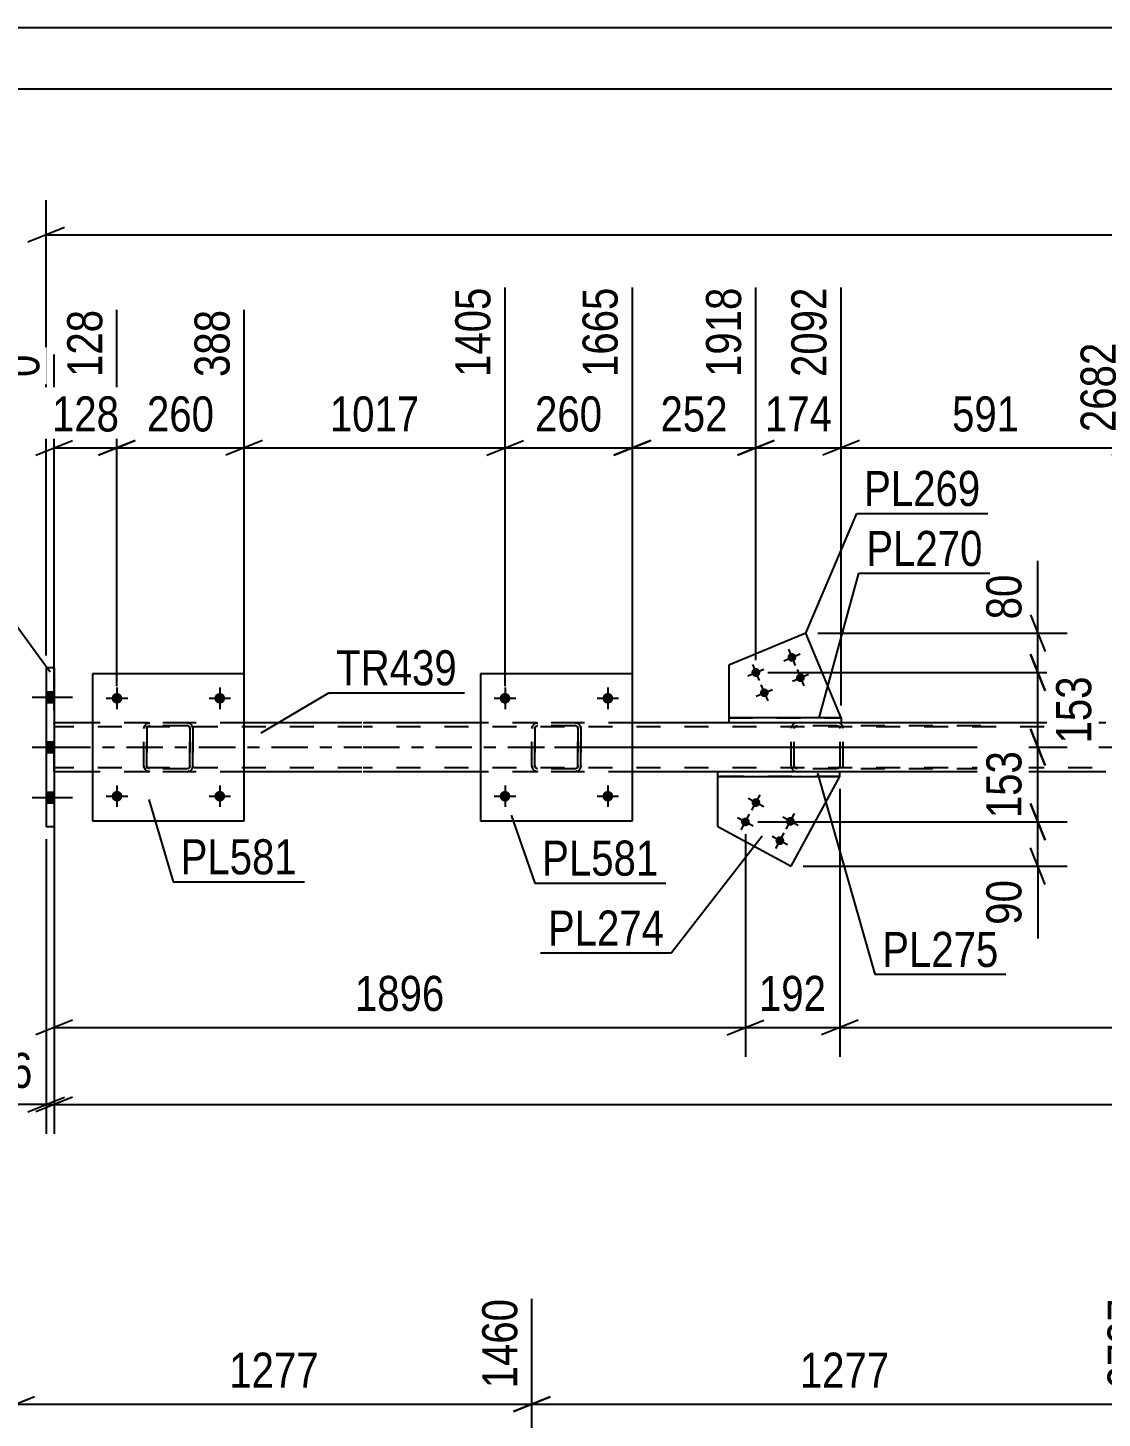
# Model space of a CAD drawing. Header units: millimetres. Extents: x -78 to 763, y -436 to 158.
# Drawn here: x 8.3 to 96, y 44.6 to 158.2 of the extents above; entities that cross this region are included whole.
import ezdxf

# ---------------------------------------------------------------- set-up
doc = ezdxf.new("R2010")
doc.units = ezdxf.units.MM
doc.linetypes.add('DXK_LINE_DOT2', pattern=[3.9198, 1.9599, -1.9599])
doc.linetypes.add('DXK_LINE_DOT3', pattern=[5.9187, 2.979, -0.9799, 0.9799, -0.9799])
doc.styles.add('Arial Narrow', font='ARIALN.TTF', dxfattribs={"height": 0.2})

# ---------------------------------------------------------------- blocks, each defined once
blk = doc.blocks.new('Unknown-814184979-1135')
at = {"color": 5, "linetype": 'Continuous'}
for p, q in [((763.43, 158.21), (-77.57, 158.21)), ((758.43, 153.21), (-72.57, 153.21))]:
    blk.add_line(p, q, dxfattribs=at)
blk = doc.blocks.new('Bolt-814184979-2458 - 2456')
at = {"linetype": 'Continuous'}
for points in [[(47.71, 103.44, -1), (46.83, 103.44, -1)], [(56.11, 103.44, -1), (55.23, 103.44, -1)]]:
    blk.add_hatch(color=1, dxfattribs=at).paths.add_polyline_path(points)
at = {"color": 1, "linetype": 'Continuous'}
for p, q in [((46.39, 103.44), (48.15, 103.44)), ((47.27, 104.32), (47.27, 102.56)), ((54.79, 103.44), (56.55, 103.44)), ((55.67, 104.32), (55.67, 102.56))]:
    blk.add_line(p, q, dxfattribs=at)
blk = doc.blocks.new('Bolt-814184979-2459 - 2456')
at = {"linetype": 'Continuous'}
for points in [[(47.71, 95.44, -1), (46.83, 95.44, -1)], [(56.11, 95.44, -1), (55.23, 95.44, -1)]]:
    blk.add_hatch(color=1, dxfattribs=at).paths.add_polyline_path(points)
at = {"color": 1, "linetype": 'Continuous'}
for p, q in [((46.39, 95.44), (48.15, 95.44)), ((47.27, 96.32), (47.27, 94.56)), ((54.79, 95.44), (56.55, 95.44)), ((55.67, 96.32), (55.67, 94.56))]:
    blk.add_line(p, q, dxfattribs=at)
blk = doc.blocks.new('Part-814184979-2526 - 2456')
at = {"color": 2, "linetype": 'Continuous'}
for p, q in [((25.97, 105.44), (13.57, 105.44)), ((13.57, 105.44), (13.57, 93.44)), ((25.97, 93.44), (25.97, 105.44)), ((13.57, 93.44), (25.97, 93.44))]:
    blk.add_line(p, q, dxfattribs=at)
blk = doc.blocks.new('Part-814184979-2527 - 2456')
at = {"color": 7, "linetype": 'DXK_LINE_DOT2'}
for p, q in [((17.77, 100.96), (17.8, 101.15)), ((17.8, 101.15), (17.77, 100.96)), ((18.02, 101.05), (18.08, 101.13)), ((18.08, 101.13), (18.02, 101.05)), ((18.06, 101.41), (18.25, 101.44)), ((18.25, 101.44), (18.06, 101.41)), ((18.08, 101.13), (18.15, 101.18)), ((18.25, 101.2), (18.15, 101.18)), ((21.29, 101.44), (18.25, 101.44)), ((21.29, 101.2), (18.25, 101.2)), ((21.29, 101.44), (21.47, 101.41)), ((21.47, 101.41), (21.29, 101.44)), ((21.38, 101.18), (21.29, 101.2)), ((21.46, 101.13), (21.38, 101.18)), ((21.46, 101.13), (21.51, 101.05)), ((21.51, 101.05), (21.46, 101.13)), ((21.73, 101.15), (21.77, 100.96)), ((21.77, 100.96), (21.73, 101.15)), ((17.77, 97.92), (17.77, 100.96)), ((17.77, 100.96), (17.77, 100.96)), ((17.77, 97.92), (17.77, 100.96)), ((18.01, 100.96), (18.02, 101.05)), ((18.02, 101.05), (18.01, 100.96)), ((18.01, 97.92), (18.01, 100.96)), ((18.01, 100.96), (18.01, 100.96)), ((18.01, 100.96), (18.01, 97.92)), ((21.51, 101.05), (21.53, 100.96)), ((21.53, 100.96), (21.51, 101.05)), ((21.53, 97.92), (21.53, 100.96)), ((21.53, 100.96), (21.53, 100.96)), ((21.53, 100.96), (21.53, 97.92)), ((21.77, 97.92), (21.77, 100.96)), ((21.77, 100.96), (21.77, 100.96)), ((21.77, 100.96), (21.77, 97.92)), ((17.77, 97.92), (17.77, 97.92)), ((17.8, 97.74), (17.77, 97.92)), ((17.77, 97.92), (17.8, 97.74)), ((18.01, 97.92), (18.01, 97.92)), ((18.02, 97.83), (18.01, 97.92)), ((18.01, 97.92), (18.02, 97.83)), ((18.08, 97.75), (18.02, 97.83)), ((18.02, 97.83), (18.08, 97.75)), ((18.15, 97.7), (18.08, 97.75)), ((18.25, 97.68), (18.15, 97.7)), ((21.38, 97.7), (21.29, 97.68)), ((21.46, 97.75), (21.38, 97.7)), ((21.51, 97.83), (21.46, 97.75)), ((21.46, 97.75), (21.51, 97.83)), ((21.53, 97.92), (21.51, 97.83)), ((21.51, 97.83), (21.53, 97.92)), ((21.53, 97.92), (21.53, 97.92)), ((21.77, 97.92), (21.73, 97.74)), ((21.73, 97.74), (21.77, 97.92)), ((21.77, 97.92), (21.77, 97.92)), ((18.25, 97.44), (18.06, 97.48)), ((18.06, 97.48), (18.25, 97.44)), ((21.29, 97.68), (18.25, 97.68)), ((21.29, 97.44), (18.25, 97.44)), ((21.47, 97.48), (21.29, 97.44)), ((21.29, 97.44), (21.47, 97.48))]:
    blk.add_line(p, q, dxfattribs=at)
at = {"color": 7, "linetype": 'DXK_LINE_DOT3'}
blk.add_line((19.77, 99.44), (19.77, 99.44), dxfattribs=at)
at = {"color": 7, "linetype": 'DXK_LINE_DOT2'}
for centre, start, end in [((18.25, 100.96), 112.5, 157.5), ((18.25, 100.96), 112.5, 157.5), ((21.29, 100.96), 22.5, 67.5), ((21.29, 100.96), 22.5, 67.5), ((18.25, 97.92), 202.5, 247.5), ((18.25, 97.92), 202.5, 247.5), ((21.29, 97.92), 292.5, 337.5), ((21.29, 97.92), 292.5, 337.5)]:
    blk.add_arc(centre, 0.48, start, end, dxfattribs=at)
blk = doc.blocks.new('Bolt-814184979-2468 - 2456')
at = {"linetype": 'Continuous'}
for points in [[(16.01, 103.44, -1), (15.13, 103.44, -1)], [(24.41, 103.44, -1), (23.53, 103.44, -1)]]:
    blk.add_hatch(color=1, dxfattribs=at).paths.add_polyline_path(points)
at = {"color": 1, "linetype": 'Continuous'}
for p, q in [((14.69, 103.44), (16.45, 103.44)), ((15.57, 104.32), (15.57, 102.56)), ((23.09, 103.44), (24.85, 103.44)), ((23.97, 104.32), (23.97, 102.56))]:
    blk.add_line(p, q, dxfattribs=at)
blk = doc.blocks.new('Bolt-814184979-2469 - 2456')
at = {"linetype": 'Continuous'}
for points in [[(16.01, 95.44, -1), (15.13, 95.44, -1)], [(24.41, 95.44, -1), (23.53, 95.44, -1)]]:
    blk.add_hatch(color=1, dxfattribs=at).paths.add_polyline_path(points)
at = {"color": 1, "linetype": 'Continuous'}
for p, q in [((14.69, 95.44), (16.45, 95.44)), ((15.57, 96.32), (15.57, 94.56)), ((23.09, 95.44), (24.85, 95.44)), ((23.97, 96.32), (23.97, 94.56))]:
    blk.add_line(p, q, dxfattribs=at)
blk = doc.blocks.new('Part-814184979-2602 - 2456')
at = {"color": 2, "linetype": 'Continuous'}
for p, q in [((13.57, 101.44), (10.43, 101.44)), ((35.57, 101.44), (25.97, 101.44)), ((45.27, 101.44), (35.67, 101.44)), ((65.55, 101.44), (57.67, 101.44)), ((96.35, 101.44), (74.72, 101.44)), ((13.57, 97.44), (10.43, 97.44)), ((35.57, 97.44), (25.97, 97.44)), ((45.27, 97.44), (35.67, 97.44)), ((64.66, 97.44), (57.67, 97.44)), ((96.35, 97.44), (74.61, 97.44))]:
    blk.add_line(p, q, dxfattribs=at)
at = {"color": 7, "linetype": 'DXK_LINE_DOT2'}
for p, q in [((10.43, 97.44), (10.43, 101.44)), ((35.57, 101.12), (10.43, 101.12)), ((25.97, 101.44), (13.57, 101.44)), ((640.09, 101.12), (35.67, 101.12)), ((57.67, 101.44), (45.27, 101.44)), ((74.72, 101.44), (65.55, 101.44)), ((35.57, 97.76), (10.43, 97.76)), ((640.09, 97.76), (35.67, 97.76)), ((25.97, 97.44), (13.57, 97.44)), ((57.67, 97.44), (45.27, 97.44)), ((74.61, 97.44), (64.66, 97.44))]:
    blk.add_line(p, q, dxfattribs=at)
at = {"color": 7, "linetype": 'DXK_LINE_DOT3'}
for p, q in [((10.43, 99.44), (35.57, 99.44)), ((35.67, 99.44), (640.09, 99.44))]:
    blk.add_line(p, q, dxfattribs=at)
blk = doc.blocks.new('Part-814184979-2496 - 2456')
at = {"color": 2, "linetype": 'Continuous'}
for p, q in [((57.67, 105.44), (45.27, 105.44)), ((45.27, 105.44), (45.27, 93.44)), ((57.67, 93.44), (57.67, 105.44)), ((45.27, 93.44), (57.67, 93.44))]:
    blk.add_line(p, q, dxfattribs=at)
blk = doc.blocks.new('Part-814184979-2497 - 2456')
at = {"color": 7, "linetype": 'DXK_LINE_DOT2'}
for p, q in [((49.47, 100.96), (49.5, 101.15)), ((49.5, 101.15), (49.47, 100.96)), ((49.72, 101.05), (49.78, 101.13)), ((49.78, 101.13), (49.72, 101.05)), ((49.76, 101.41), (49.95, 101.44)), ((49.95, 101.44), (49.76, 101.41)), ((49.78, 101.13), (49.85, 101.18)), ((49.95, 101.2), (49.85, 101.18)), ((52.99, 101.44), (49.95, 101.44)), ((52.99, 101.2), (49.95, 101.2)), ((52.99, 101.44), (53.17, 101.41)), ((53.17, 101.41), (52.99, 101.44)), ((53.08, 101.18), (52.99, 101.2)), ((53.16, 101.13), (53.08, 101.18)), ((53.16, 101.13), (53.21, 101.05)), ((53.21, 101.05), (53.16, 101.13)), ((53.43, 101.15), (53.47, 100.96)), ((53.47, 100.96), (53.43, 101.15)), ((49.47, 97.92), (49.47, 100.96)), ((49.47, 100.96), (49.47, 100.96)), ((49.47, 97.92), (49.47, 100.96)), ((49.71, 100.96), (49.72, 101.05)), ((49.72, 101.05), (49.71, 100.96)), ((49.71, 97.92), (49.71, 100.96)), ((49.71, 100.96), (49.71, 100.96)), ((49.71, 100.96), (49.71, 97.92)), ((53.21, 101.05), (53.23, 100.96)), ((53.23, 100.96), (53.21, 101.05)), ((53.23, 97.92), (53.23, 100.96)), ((53.23, 100.96), (53.23, 100.96)), ((53.23, 100.96), (53.23, 97.92)), ((53.47, 97.92), (53.47, 100.96)), ((53.47, 100.96), (53.47, 100.96)), ((53.47, 100.96), (53.47, 97.92)), ((49.47, 97.92), (49.47, 97.92)), ((49.5, 97.74), (49.47, 97.92)), ((49.47, 97.92), (49.5, 97.74)), ((49.71, 97.92), (49.71, 97.92)), ((49.72, 97.83), (49.71, 97.92)), ((49.71, 97.92), (49.72, 97.83)), ((49.78, 97.75), (49.72, 97.83)), ((49.72, 97.83), (49.78, 97.75)), ((49.85, 97.7), (49.78, 97.75)), ((49.95, 97.68), (49.85, 97.7)), ((53.08, 97.7), (52.99, 97.68)), ((53.16, 97.75), (53.08, 97.7)), ((53.21, 97.83), (53.16, 97.75)), ((53.16, 97.75), (53.21, 97.83)), ((53.23, 97.92), (53.21, 97.83)), ((53.21, 97.83), (53.23, 97.92)), ((53.23, 97.92), (53.23, 97.92)), ((53.47, 97.92), (53.43, 97.74)), ((53.43, 97.74), (53.47, 97.92)), ((53.47, 97.92), (53.47, 97.92)), ((49.95, 97.44), (49.76, 97.48)), ((49.76, 97.48), (49.95, 97.44)), ((52.99, 97.68), (49.95, 97.68)), ((52.99, 97.44), (49.95, 97.44)), ((53.17, 97.48), (52.99, 97.44)), ((52.99, 97.44), (53.17, 97.48))]:
    blk.add_line(p, q, dxfattribs=at)
at = {"color": 7, "linetype": 'DXK_LINE_DOT3'}
blk.add_line((51.47, 99.44), (51.47, 99.44), dxfattribs=at)
at = {"color": 7, "linetype": 'DXK_LINE_DOT2'}
for centre, start, end in [((49.95, 100.96), 112.5, 157.5), ((49.95, 100.96), 112.5, 157.5), ((52.99, 100.96), 22.5, 67.5), ((52.99, 100.96), 22.5, 67.5), ((49.95, 97.92), 202.5, 247.5), ((49.95, 97.92), 202.5, 247.5), ((52.99, 97.92), 292.5, 337.5), ((52.99, 97.92), 292.5, 337.5)]:
    blk.add_arc(centre, 0.48, start, end, dxfattribs=at)
blk = doc.blocks.new('Bolt-814184979-2603 - 2456')
at = {"linetype": 'Continuous'}
for points in [[(10.43, 103.1), (10.43, 103.98), (9.79, 103.98), (9.79, 103.1)], [(10.43, 103.1), (10.43, 103.98), (9.79, 103.98), (9.79, 103.1)], [(10.43, 103.1), (10.43, 103.98), (9.79, 103.98), (9.79, 103.1)], [(10.43, 99), (10.43, 99.88), (9.79, 99.88), (9.79, 99)], [(10.43, 99), (10.43, 99.88), (9.79, 99.88), (9.79, 99)], [(10.43, 94.9), (10.43, 95.78), (9.79, 95.78), (9.79, 94.9)], [(10.43, 94.9), (10.43, 95.78), (9.79, 95.78), (9.79, 94.9)], [(10.43, 94.9), (10.43, 95.78), (9.79, 95.78), (9.79, 94.9)]]:
    blk.add_hatch(color=1, dxfattribs=at).paths.add_polyline_path(points)
at = {"color": 1, "linetype": 'Continuous'}
for p, q in [((8.63, 103.54), (11.95, 103.54)), ((8.63, 103.54), (11.95, 103.54)), ((8.63, 103.54), (11.95, 103.54)), ((9.79, 103.98), (10.43, 103.98)), ((9.79, 103.98), (10.43, 103.98)), ((9.79, 103.98), (10.43, 103.98)), ((9.79, 103.1), (10.43, 103.1)), ((9.79, 103.1), (10.43, 103.1)), ((9.79, 103.1), (10.43, 103.1)), ((8.63, 99.44), (11.95, 99.44)), ((8.63, 99.44), (11.95, 99.44)), ((9.79, 99.88), (10.43, 99.88)), ((9.79, 99.88), (10.43, 99.88)), ((9.79, 99), (10.43, 99)), ((9.79, 99), (10.43, 99)), ((9.79, 95.78), (10.43, 95.78)), ((9.79, 95.78), (10.43, 95.78)), ((9.79, 95.78), (10.43, 95.78)), ((8.63, 95.34), (11.95, 95.34)), ((8.63, 95.34), (11.95, 95.34)), ((8.63, 95.34), (11.95, 95.34)), ((9.79, 94.9), (10.43, 94.9)), ((9.79, 94.9), (10.43, 94.9)), ((9.79, 94.9), (10.43, 94.9))]:
    blk.add_line(p, q, dxfattribs=at)
blk = doc.blocks.new('Part-814184979-2657 - 2456')
at = {"color": 2, "linetype": 'Continuous'}
for p, q in [((10.43, 105.94), (9.79, 105.94)), ((9.79, 105.94), (9.79, 92.94)), ((10.43, 105.94), (10.43, 92.94)), ((10.43, 92.94), (9.79, 92.94))]:
    blk.add_line(p, q, dxfattribs=at)
blk = doc.blocks.new('Part-814184979-2658 - 2456')
at = {"color": 7, "linetype": 'DXK_LINE_DOT2'}
for p, q in [((70.67, 101.1), (70.64, 100.96)), ((70.68, 101.15), (70.67, 101.1)), ((70.91, 101.05), (70.97, 101.13)), ((71.15, 101.44), (70.96, 101.41)), ((70.97, 101.13), (71.05, 101.18)), ((71.05, 101.18), (71.15, 101.2)), ((86.14, 101.44), (71.15, 101.44)), ((86.14, 101.2), (71.15, 101.2)), ((74.58, 101.41), (74.39, 101.44)), ((74.39, 101.2), (74.48, 101.18)), ((74.48, 101.18), (74.57, 101.13)), ((74.57, 101.13), (74.62, 101.05)), ((74.87, 101.1), (74.86, 101.15)), ((74.9, 100.96), (74.87, 101.1)), ((70.64, 97.92), (70.64, 100.96)), ((70.9, 100.96), (70.91, 101.05)), ((70.9, 97.92), (70.9, 100.96)), ((74.62, 101.05), (74.64, 100.96)), ((74.64, 97.92), (74.64, 100.96)), ((74.9, 97.92), (74.9, 100.96)), ((70.64, 97.92), (70.65, 97.86)), ((70.65, 97.86), (70.68, 97.74)), ((70.91, 97.86), (70.9, 97.92)), ((70.91, 97.83), (70.91, 97.86)), ((70.97, 97.75), (70.91, 97.83)), ((71.05, 97.7), (70.97, 97.75)), ((71.15, 97.68), (71.05, 97.7)), ((74.48, 97.7), (74.39, 97.68)), ((74.57, 97.75), (74.48, 97.7)), ((74.62, 97.83), (74.57, 97.75)), ((74.62, 97.83), (74.63, 97.86)), ((74.63, 97.86), (74.64, 97.92)), ((74.86, 97.74), (74.88, 97.86)), ((74.88, 97.86), (74.9, 97.92)), ((70.96, 97.48), (71.15, 97.44)), ((86.14, 97.68), (71.15, 97.68)), ((86.14, 97.44), (71.15, 97.44)), ((74.39, 97.44), (74.58, 97.48))]:
    blk.add_line(p, q, dxfattribs=at)
for centre, start, end in [((71.13, 100.94), 110.7583, 155.68), ((74.41, 100.94), 24.32, 69.2417), ((71.13, 97.94), 204.32, 249.2417)]:
    blk.add_arc(centre, 0.496, start, end, dxfattribs=at)
blk = doc.blocks.new('Part-814184979-2702 - 2456')
at = {"color": 2, "linetype": 'Continuous'}
for p, q in [((64.66, 92.97), (64.66, 97.04)), ((70.63, 89.72), (74.61, 97.04)), ((64.66, 92.97), (70.63, 89.72))]:
    blk.add_line(p, q, dxfattribs=at)
at = {"color": 7, "linetype": 'DXK_LINE_DOT2'}
blk.add_line((74.61, 97.04), (64.66, 97.04), dxfattribs=at)
blk = doc.blocks.new('Part-814184979-2717 - 2456')
at = {"color": 2, "linetype": 'Continuous'}
for p, q in [((74.61, 97.44), (64.66, 97.44)), ((64.66, 97.04), (64.66, 97.44)), ((64.66, 97.04), (74.61, 97.04)), ((74.61, 97.04), (74.61, 97.44))]:
    blk.add_line(p, q, dxfattribs=at)
blk = doc.blocks.new('Bolt-814184979-2718 - 2456')
at = {"linetype": 'Continuous'}
for points in [[(67.45, 95.09, -1), (68.08, 94.75, -1)], [(66.59, 93.51, -1), (67.22, 93.17, -1)], [(70.26, 93.56, -1), (70.89, 93.22, -1)], [(69.4, 91.98, -1), (70.04, 91.64, -1)]]:
    blk.add_hatch(color=1, dxfattribs=at).paths.add_polyline_path(points)
at = {"color": 1, "linetype": 'Continuous'}
for p, q in [((67.42, 94.29), (68.11, 95.55)), ((68.4, 94.58), (67.13, 95.26)), ((67.54, 92.99), (66.27, 93.68)), ((66.56, 92.7), (67.25, 93.97)), ((71.21, 93.05), (69.95, 93.74)), ((70.24, 92.76), (70.92, 94.03)), ((70.35, 91.47), (69.09, 92.15)), ((69.38, 91.18), (70.06, 92.44))]:
    blk.add_line(p, q, dxfattribs=at)
blk = doc.blocks.new('Part-814184979-2733 - 2456')
at = {"color": 2, "linetype": 'Continuous'}
for p, q in [((71.83, 108.77), (65.55, 106.15)), ((74.72, 101.84), (71.83, 108.77)), ((65.55, 106.15), (65.55, 101.84))]:
    blk.add_line(p, q, dxfattribs=at)
at = {"color": 7, "linetype": 'DXK_LINE_DOT2'}
blk.add_line((65.55, 101.84), (74.72, 101.84), dxfattribs=at)
blk = doc.blocks.new('Part-814184979-2748 - 2456')
at = {"color": 2, "linetype": 'Continuous'}
for p, q in [((74.72, 101.84), (65.55, 101.84)), ((65.55, 101.84), (65.55, 101.44)), ((74.72, 101.44), (65.55, 101.44)), ((74.72, 101.84), (74.72, 101.44))]:
    blk.add_line(p, q, dxfattribs=at)
blk = doc.blocks.new('Bolt-814184979-2749 - 2456')
at = {"linetype": 'Continuous'}
for points in [[(71.04, 106.92, -1), (70.37, 106.65, -1)], [(68.09, 105.69, -1), (67.42, 105.41, -1)], [(71.73, 105.26, -1), (71.07, 104.98, -1)], [(68.78, 104.03, -1), (68.12, 103.75, -1)]]:
    blk.add_hatch(color=1, dxfattribs=at).paths.add_polyline_path(points)
at = {"color": 1, "linetype": 'Continuous'}
for p, q in [((70.04, 106.51), (71.37, 107.06)), ((70.43, 107.45), (70.98, 106.12)), ((67.09, 105.27), (68.42, 105.83)), ((67.48, 106.21), (68.03, 104.89)), ((71.12, 105.79), (71.68, 104.46)), ((68.17, 104.55), (68.73, 103.22)), ((70.74, 104.85), (72.07, 105.4)), ((67.78, 103.61), (69.11, 104.17))]:
    blk.add_line(p, q, dxfattribs=at)
blk = doc.blocks.new('StraightDimension-814184979-11043 - 2456')
at = {"color": 7, "linetype": 'Continuous'}
for p, q in [((15.57, 104.44), (15.57, 135.18)), ((25.97, 102.44), (25.97, 135.18)), ((14.07, 123.29), (17.07, 124.49)), ((15.57, 123.89), (25.97, 123.89)), ((27.47, 124.49), (24.47, 123.29))]:
    blk.add_line(p, q, dxfattribs=at)
at = {"color": 0}
blk.add_wipeout([(24.11, 124.64), (24.11, 128.84), (17.42, 128.84), (17.42, 124.64)], dxfattribs=at)
at = {"color": 3, "style": 'Arial Narrow'}
blk.add_text('260', height=2.863, dxfattribs=at).set_placement((18.02, 125.24))
at = {"color": 0, "linetype": 'Continuous'}
blk.add_wipeout([(25.37, 135.78), (21.17, 135.78), (21.17, 129.09), (25.37, 129.09)], dxfattribs=at)
at = {"color": 3, "linetype": 'Continuous', "style": 'Arial Narrow'}
blk.add_text('388', height=2.863, rotation=90.0002, dxfattribs=at).set_placement((24.77, 129.69))
blk = doc.blocks.new('StraightDimension-814184979-2942 - 2456')
at = {"color": 7, "linetype": 'Continuous'}
for p, q in [((10.43, 96.44), (10.43, 74.15)), ((66.91, 92.34), (66.91, 74.15)), ((11.93, 77.15), (8.93, 75.95)), ((10.43, 76.55), (66.91, 76.55)), ((65.41, 75.95), (68.41, 77.15))]:
    blk.add_line(p, q, dxfattribs=at)
at = {"color": 0}
blk.add_wipeout([(42.93, 77.3), (42.93, 81.5), (34.41, 81.5), (34.41, 77.3)], dxfattribs=at)
at = {"color": 3, "style": 'Arial Narrow'}
blk.add_text('1896', height=2.863, dxfattribs=at).set_placement((35.01, 77.9))
blk = doc.blocks.new('StraightDimension-814184979-2931 - 2456')
at = {"color": 7, "linetype": 'Continuous'}
for p, q in [((9.79, 106.94), (9.79, 144.14)), ((11.29, 141.89), (8.29, 140.69)), ((9.79, 141.29), (640.73, 141.29))]:
    blk.add_line(p, q, dxfattribs=at)
blk = doc.blocks.new('StraightDimension-814184979-11044 - 2456')
at = {"color": 7, "linetype": 'Continuous'}
for p, q in [((15.57, 104.44), (15.57, 135.18)), ((10.43, 102.44), (10.43, 131.52)), ((8.93, 123.29), (11.93, 124.49)), ((10.43, 123.89), (15.57, 123.89)), ((17.07, 124.49), (14.07, 123.29))]:
    blk.add_line(p, q, dxfattribs=at)
at = {"color": 0}
blk.add_wipeout([(16.34, 124.64), (16.34, 128.84), (9.66, 128.84), (9.66, 124.64)], dxfattribs=at)
at = {"color": 3, "style": 'Arial Narrow'}
blk.add_text('128', height=2.863, dxfattribs=at).set_placement((10.26, 125.24))
at = {"color": 0, "linetype": 'Continuous'}
for points in [[(14.97, 135.78), (10.77, 135.78), (10.77, 129.09), (14.97, 129.09)], [(9.83, 132.12), (5.63, 132.12), (5.63, 129.09), (9.83, 129.09)]]:
    blk.add_wipeout(points, dxfattribs=at)
at = {"color": 3, "linetype": 'Continuous', "style": 'Arial Narrow'}
for s, height, p in [('128', 2.863, (14.37, 129.69)), ('0', 2.86, (9.23, 129.69))]:
    blk.add_text(s, height=height, rotation=90.0002, dxfattribs=at).set_placement(p)
blk = doc.blocks.new('StraightDimension-814184979-2948 - 2456')
at = {"color": 7, "linetype": 'Continuous'}
for p, q in [((74.61, 96.04), (74.61, 74.15)), ((66.91, 92.34), (66.91, 74.15)), ((65.41, 75.95), (68.41, 77.15)), ((66.91, 76.55), (74.61, 76.55)), ((76.11, 77.15), (73.11, 75.95))]:
    blk.add_line(p, q, dxfattribs=at)
at = {"color": 0}
blk.add_wipeout([(74.1, 77.3), (74.1, 81.5), (67.41, 81.5), (67.41, 77.3)], dxfattribs=at)
at = {"color": 3, "style": 'Arial Narrow'}
blk.add_text('192', height=2.863, dxfattribs=at).set_placement((68.01, 77.9))
blk = doc.blocks.new('StraightDimension-814184979-2954 - 2456')
at = {"color": 7, "linetype": 'Continuous'}
for p, q in [((74.61, 96.04), (74.61, 74.15)), ((76.11, 77.15), (73.11, 75.95)), ((74.61, 76.55), (640.09, 76.55))]:
    blk.add_line(p, q, dxfattribs=at)
blk = doc.blocks.new('StraightDimension-814184979-2959 - 2456')
at = {"color": 7, "linetype": 'Continuous'}
for p, q in [((90.8, 108.77), (90.8, 114.68)), ((90.8, 108.77), (90.8, 114.68)), ((90.2, 110.27), (91.4, 107.27)), ((72.83, 108.77), (93.2, 108.77)), ((90.8, 105.55), (90.8, 108.77)), ((91.4, 104.05), (90.2, 107.05)), ((68.75, 105.55), (93.2, 105.55))]:
    blk.add_line(p, q, dxfattribs=at)
at = {"color": 0}
blk.add_wipeout([(90.05, 114.15), (85.85, 114.15), (85.85, 109.29), (90.05, 109.29)], dxfattribs=at)
at = {"color": 3, "style": 'Arial Narrow'}
blk.add_text('80', height=2.863, rotation=90.0002, dxfattribs=at).set_placement((89.45, 109.89))
blk = doc.blocks.new('StraightDimension-814184979-2970 - 2456')
at = {"color": 7, "linetype": 'Continuous'}
for p, q in [((90.2, 107.05), (91.4, 104.05)), ((68.75, 105.55), (93.65, 105.55)), ((90.8, 99.44), (90.8, 105.55)), ((91.4, 97.94), (90.2, 100.94)), ((51.31, 99.44), (93.65, 99.44))]:
    blk.add_line(p, q, dxfattribs=at)
at = {"color": 0}
blk.add_wipeout([(95.75, 105.84), (91.55, 105.84), (91.55, 99.15), (95.75, 99.15)], dxfattribs=at)
at = {"color": 3, "style": 'Arial Narrow'}
blk.add_text('153', height=2.863, rotation=90.0002, dxfattribs=at).set_placement((95.15, 99.75))
blk = doc.blocks.new('StraightDimension-814184979-2983 - 2456')
at = {"color": 7, "linetype": 'Continuous'}
for p, q in [((90.2, 100.94), (91.4, 97.94)), ((51.31, 99.44), (93.2, 99.44)), ((90.8, 93.34), (90.8, 99.44)), ((91.4, 91.84), (90.2, 94.84)), ((67.91, 93.34), (93.2, 93.34))]:
    blk.add_line(p, q, dxfattribs=at)
at = {"color": 0}
blk.add_wipeout([(90.05, 99.73), (85.85, 99.73), (85.85, 93.05), (90.05, 93.05)], dxfattribs=at)
at = {"color": 3, "style": 'Arial Narrow'}
blk.add_text('153', height=2.863, rotation=90.0002, dxfattribs=at).set_placement((89.45, 93.65))
blk = doc.blocks.new('StraightDimension-814184979-2996 - 2456')
at = {"color": 7, "linetype": 'Continuous'}
for p, q in [((90.2, 94.84), (91.4, 91.84)), ((67.91, 93.34), (93.2, 93.34)), ((90.8, 89.72), (90.8, 93.34)), ((91.4, 88.22), (90.2, 91.22)), ((71.63, 89.72), (93.2, 89.72)), ((90.8, 89.72), (90.8, 83.82)), ((90.8, 89.72), (90.8, 83.82))]:
    blk.add_line(p, q, dxfattribs=at)
at = {"color": 0}
blk.add_wipeout([(90.05, 89.2), (85.85, 89.2), (85.85, 84.34), (90.05, 84.34)], dxfattribs=at)
at = {"color": 3, "style": 'Arial Narrow'}
blk.add_text('90', height=2.863, rotation=90.0002, dxfattribs=at).set_placement((89.45, 84.94))
blk = doc.blocks.new('StraightDimension-814184979-6324 - 2456')
at = {"color": 7, "linetype": 'Continuous'}
for p, q in [((10.43, 91.94), (10.43, 67.86)), ((11.93, 70.86), (8.93, 69.66)), ((10.43, 70.26), (640.09, 70.26))]:
    blk.add_line(p, q, dxfattribs=at)
blk = doc.blocks.new('StraightDimension-814184979-6325 - 2456')
at = {"color": 7, "linetype": 'Continuous'}
for p, q in [((9.79, 91.94), (9.79, 67.86)), ((10.43, 91.94), (10.43, 67.86)), ((8.29, 69.66), (11.29, 70.86)), ((11.93, 70.86), (8.93, 69.66)), ((9.79, 70.26), (3.89, 70.26)), ((9.79, 70.26), (3.89, 70.26)), ((9.79, 70.26), (10.43, 70.26))]:
    blk.add_line(p, q, dxfattribs=at)
at = {"color": 0}
blk.add_wipeout([(9.27, 71.01), (9.27, 75.21), (4.41, 75.21), (4.41, 71.01)], dxfattribs=at)
at = {"color": 3, "style": 'Arial Narrow'}
blk.add_text('16', height=2.863, dxfattribs=at).set_placement((5.01, 71.61))
blk = doc.blocks.new('StraightDimension-814184979-11038 - 2456')
at = {"color": 7, "linetype": 'Continuous'}
for p, q in [((74.72, 102.84), (74.72, 137)), ((98.35, 104.44), (98.35, 132.5)), ((76.22, 124.49), (73.22, 123.29)), ((74.72, 123.89), (98.35, 123.89)), ((96.85, 123.29), (99.85, 124.49))]:
    blk.add_line(p, q, dxfattribs=at)
at = {"color": 0}
blk.add_wipeout([(89.88, 124.64), (89.88, 128.84), (83.19, 128.84), (83.19, 124.64)], dxfattribs=at)
at = {"color": 3, "style": 'Arial Narrow'}
blk.add_text('591', height=2.863, dxfattribs=at).set_placement((83.79, 125.24))
at = {"color": 0, "linetype": 'Continuous'}
blk.add_wipeout([(97.75, 133.1), (93.55, 133.1), (93.55, 124.59), (97.75, 124.59)], dxfattribs=at)
at = {"color": 3, "linetype": 'Continuous', "style": 'Arial Narrow'}
blk.add_text('2682', height=2.863, rotation=90.0002, dxfattribs=at).set_placement((97.15, 125.19))
blk = doc.blocks.new('StraightDimension-814184979-11039 - 2456')
at = {"color": 7, "linetype": 'Continuous'}
for p, q in [((67.75, 106.55), (67.75, 137)), ((74.72, 102.84), (74.72, 137)), ((66.25, 123.29), (69.25, 124.49)), ((67.75, 123.89), (74.72, 123.89)), ((76.22, 124.49), (73.22, 123.29))]:
    blk.add_line(p, q, dxfattribs=at)
at = {"color": 0}
blk.add_wipeout([(74.58, 124.64), (74.58, 128.84), (67.9, 128.84), (67.9, 124.64)], dxfattribs=at)
at = {"color": 3, "style": 'Arial Narrow'}
blk.add_text('174', height=2.863, dxfattribs=at).set_placement((68.5, 125.24))
at = {"color": 0, "linetype": 'Continuous'}
blk.add_wipeout([(74.12, 137.6), (69.92, 137.6), (69.92, 129.09), (74.12, 129.09)], dxfattribs=at)
at = {"color": 3, "linetype": 'Continuous', "style": 'Arial Narrow'}
blk.add_text('2092', height=2.863, rotation=90.0002, dxfattribs=at).set_placement((73.52, 129.69))
blk = doc.blocks.new('StraightDimension-814184979-11040 - 2456')
at = {"color": 7, "linetype": 'Continuous'}
for p, q in [((57.67, 102.44), (57.67, 137)), ((67.75, 106.55), (67.75, 137)), ((56.17, 123.29), (59.17, 124.49)), ((57.67, 123.89), (67.75, 123.89)), ((69.25, 124.49), (66.25, 123.29))]:
    blk.add_line(p, q, dxfattribs=at)
at = {"color": 0}
blk.add_wipeout([(66.05, 124.64), (66.05, 128.84), (59.37, 128.84), (59.37, 124.64)], dxfattribs=at)
at = {"color": 3, "style": 'Arial Narrow'}
blk.add_text('252', height=2.863, dxfattribs=at).set_placement((59.97, 125.24))
at = {"color": 0, "linetype": 'Continuous'}
blk.add_wipeout([(67.15, 137.6), (62.95, 137.6), (62.95, 129.09), (67.15, 129.09)], dxfattribs=at)
at = {"color": 3, "linetype": 'Continuous', "style": 'Arial Narrow'}
blk.add_text('1918', height=2.863, rotation=90.0002, dxfattribs=at).set_placement((66.55, 129.69))
blk = doc.blocks.new('StraightDimension-814184979-11041 - 2456')
at = {"color": 7, "linetype": 'Continuous'}
for p, q in [((47.27, 104.44), (47.27, 137)), ((57.67, 102.44), (57.67, 137)), ((45.77, 123.29), (48.77, 124.49)), ((47.27, 123.89), (57.67, 123.89)), ((59.17, 124.49), (56.17, 123.29))]:
    blk.add_line(p, q, dxfattribs=at)
at = {"color": 0}
blk.add_wipeout([(55.81, 124.64), (55.81, 128.84), (49.12, 128.84), (49.12, 124.64)], dxfattribs=at)
at = {"color": 3, "style": 'Arial Narrow'}
blk.add_text('260', height=2.863, dxfattribs=at).set_placement((49.72, 125.24))
at = {"color": 0, "linetype": 'Continuous'}
blk.add_wipeout([(57.07, 137.6), (52.87, 137.6), (52.87, 129.09), (57.07, 129.09)], dxfattribs=at)
at = {"color": 3, "linetype": 'Continuous', "style": 'Arial Narrow'}
blk.add_text('1665', height=2.863, rotation=90.0002, dxfattribs=at).set_placement((56.47, 129.69))
blk = doc.blocks.new('StraightDimension-814184979-11042 - 2456')
at = {"color": 7, "linetype": 'Continuous'}
for p, q in [((47.27, 104.44), (47.27, 137)), ((25.97, 102.44), (25.97, 135.18)), ((27.47, 124.49), (24.47, 123.29)), ((25.97, 123.89), (47.27, 123.89)), ((45.77, 123.29), (48.77, 124.49))]:
    blk.add_line(p, q, dxfattribs=at)
at = {"color": 0, "linetype": 'Continuous'}
blk.add_wipeout([(46.67, 137.6), (42.47, 137.6), (42.47, 129.09), (46.67, 129.09)], dxfattribs=at)
at = {"color": 0}
blk.add_wipeout([(40.87, 124.64), (40.87, 128.84), (32.36, 128.84), (32.36, 124.64)], dxfattribs=at)
at = {"color": 3, "linetype": 'Continuous', "style": 'Arial Narrow'}
blk.add_text('1405', height=2.863, rotation=90.0002, dxfattribs=at).set_placement((46.07, 129.69))
at = {"color": 3, "style": 'Arial Narrow'}
blk.add_text('1017', height=2.863, dxfattribs=at).set_placement((32.96, 125.24))
blk = doc.blocks.new('StraightDimension-814184979-11892 - 3452')
at = {"color": 7, "linetype": 'Continuous'}
for p, q in [((7.33, 10.84), (7.33, 57.06)), ((49.47, 10.84), (49.47, 54.38)), ((8.83, 46.37), (5.83, 45.17)), ((7.33, 45.77), (49.47, 45.77)), ((47.97, 45.17), (50.97, 46.37))]:
    blk.add_line(p, q, dxfattribs=at)
at = {"color": 0}
blk.add_wipeout([(32.65, 46.52), (32.65, 50.72), (24.14, 50.72), (24.14, 46.52)], dxfattribs=at)
at = {"color": 3, "style": 'Arial Narrow'}
blk.add_text('1277', height=2.863, dxfattribs=at).set_placement((24.74, 47.12))
at = {"color": 0, "linetype": 'Continuous'}
blk.add_wipeout([(48.87, 54.98), (44.67, 54.98), (44.67, 46.47), (48.87, 46.47)], dxfattribs=at)
at = {"color": 3, "linetype": 'Continuous', "style": 'Arial Narrow'}
blk.add_text('1460', height=2.863, rotation=90.0002, dxfattribs=at).set_placement((48.27, 47.07))
blk = doc.blocks.new('StraightDimension-814184979-11891 - 3452')
at = {"color": 7, "linetype": 'Continuous'}
for p, q in [((49.47, 10.84), (49.47, 54.38)), ((100.55, 10.84), (100.55, 54.38)), ((50.97, 46.37), (47.97, 45.17)), ((49.47, 45.77), (100.55, 45.77)), ((99.05, 45.17), (102.05, 46.37))]:
    blk.add_line(p, q, dxfattribs=at)
at = {"color": 0}
blk.add_wipeout([(79.26, 46.52), (79.26, 50.72), (70.75, 50.72), (70.75, 46.52)], dxfattribs=at)
at = {"color": 3, "style": 'Arial Narrow'}
blk.add_text('1277', height=2.863, dxfattribs=at).set_placement((71.35, 47.12))
at = {"color": 0, "linetype": 'Continuous'}
blk.add_wipeout([(99.95, 54.98), (95.75, 54.98), (95.75, 46.47), (99.95, 46.47)], dxfattribs=at)
at = {"color": 3, "linetype": 'Continuous', "style": 'Arial Narrow'}
blk.add_text('2737', height=2.863, rotation=90.0002, dxfattribs=at).set_placement((99.35, 47.07))
blk = doc.blocks.new('StraightDimension-814184979-11893 - 3452')
at = {"color": 7, "linetype": 'Continuous'}
for p, q in [((7.33, 10.84), (7.33, 57.06)), ((0, 3), (0, 48.9)), ((-1.5, 45.17), (1.5, 46.37)), ((0, 45.77), (7.33, 45.77)), ((8.83, 46.37), (5.83, 45.17))]:
    blk.add_line(p, q, dxfattribs=at)
at = {"color": 0}
blk.add_wipeout([(7.01, 46.52), (7.01, 50.72), (0.32, 50.72), (0.32, 46.52)], dxfattribs=at)
at = {"color": 0, "linetype": 'Continuous'}
blk.add_wipeout([(-0.6, 49.5), (-4.8, 49.5), (-4.8, 46.47), (-0.6, 46.47)], dxfattribs=at)
at = {"color": 3, "style": 'Arial Narrow'}
blk.add_text('183', height=2.863, dxfattribs=at).set_placement((0.92, 47.12))
at = {"color": 3, "linetype": 'Continuous', "style": 'Arial Narrow'}
blk.add_text('0', height=2.86, rotation=90.0002, dxfattribs=at).set_placement((-1.2, 47.07))
at = {"color": 0, "linetype": 'Continuous'}
blk.add_wipeout([(6.73, 57.66), (2.53, 57.66), (2.53, 50.97), (6.73, 50.97)], dxfattribs=at)
at = {"color": 3, "linetype": 'Continuous', "style": 'Arial Narrow'}
blk.add_text('183', height=2.863, rotation=90.0002, dxfattribs=at).set_placement((6.13, 51.57))
blk = doc.blocks.new('Mark-814184979-2522 - 2456')
at = {"color": 30, "linetype": 'Continuous'}
for p, q in [((18.16, 95.16), (20.17, 88.46)), ((20.17, 88.46), (30.88, 88.46))]:
    blk.add_line(p, q, dxfattribs=at)
at = {"color": 0}
blk.add_wipeout([(30.28, 89.06), (30.28, 92.06), (20.77, 92.06), (20.77, 89.06)], dxfattribs=at)
blk.add_wipeout([(30.28, 89.06), (30.28, 92.06), (20.77, 92.06), (20.77, 89.06)], dxfattribs=at)
at = {"color": 3, "style": 'Arial Narrow'}
blk.add_text('PL581', height=2.863, dxfattribs=at).set_placement((20.77, 89.06))
blk = doc.blocks.new('Mark-814184979-2598 - 2456')
at = {"color": 30, "linetype": 'Continuous'}
for p, q in [((27.35, 100.63), (32.88, 103.9)), ((32.88, 103.9), (43.95, 103.9))]:
    blk.add_line(p, q, dxfattribs=at)
at = {"color": 0}
blk.add_wipeout([(43.35, 104.5), (43.35, 107.5), (33.48, 107.5), (33.48, 104.5)], dxfattribs=at)
blk.add_wipeout([(43.35, 104.5), (43.35, 107.5), (33.48, 107.5), (33.48, 104.5)], dxfattribs=at)
at = {"color": 3, "style": 'Arial Narrow'}
blk.add_text('TR439', height=2.863, dxfattribs=at).set_placement((33.48, 104.5))
blk = doc.blocks.new('Mark-814184979-2492 - 2456')
at = {"color": 30, "linetype": 'Continuous'}
for p, q in [((47.76, 93.89), (49.7, 88.35)), ((49.7, 88.35), (60.41, 88.35))]:
    blk.add_line(p, q, dxfattribs=at)
at = {"color": 0}
blk.add_wipeout([(59.81, 88.95), (59.81, 91.95), (50.3, 91.95), (50.3, 88.95)], dxfattribs=at)
blk.add_wipeout([(59.81, 88.95), (59.81, 91.95), (50.3, 91.95), (50.3, 88.95)], dxfattribs=at)
at = {"color": 3, "style": 'Arial Narrow'}
blk.add_text('PL581', height=2.863, dxfattribs=at).set_placement((50.3, 88.95))
blk = doc.blocks.new('Mark-814184979-2653 - 2456')
at = {"color": 30, "linetype": 'Continuous'}
for p in [(-6.91, 116.14), (10.11, 105.58)]:
    blk.add_line(p, (2.33, 116.14), dxfattribs=at)
at = {"color": 0}
blk.add_wipeout([(1.73, 116.74), (1.73, 119.74), (-6.31, 119.74), (-6.31, 116.74)], dxfattribs=at)
blk.add_wipeout([(1.73, 116.74), (1.73, 119.74), (-6.31, 119.74), (-6.31, 116.74)], dxfattribs=at)
at = {"color": 3, "style": 'Arial Narrow'}
blk.add_text('SP19', height=2.863, dxfattribs=at).set_placement((-6.31, 116.74))
blk = doc.blocks.new('Mark-814184979-2729 - 2456')
at = {"color": 30, "linetype": 'Continuous'}
for p, q in [((71.83, 108.77), (76, 118.55)), ((76, 118.55), (86.7, 118.55))]:
    blk.add_line(p, q, dxfattribs=at)
at = {"color": 0}
blk.add_wipeout([(86.1, 119.15), (86.1, 122.15), (76.6, 122.15), (76.6, 119.15)], dxfattribs=at)
blk.add_wipeout([(86.1, 119.15), (86.1, 122.15), (76.6, 122.15), (76.6, 119.15)], dxfattribs=at)
at = {"color": 3, "style": 'Arial Narrow'}
blk.add_text('PL269', height=2.863, dxfattribs=at).set_placement((76.6, 119.15))
blk = doc.blocks.new('Mark-814184979-2698 - 2456')
at = {"color": 30, "linetype": 'Continuous'}
for p in [(68.27, 92.19), (50.17, 82.64)]:
    blk.add_line(p, (60.88, 82.64), dxfattribs=at)
at = {"color": 0}
blk.add_wipeout([(60.28, 83.24), (60.28, 86.24), (50.77, 86.24), (50.77, 83.24)], dxfattribs=at)
blk.add_wipeout([(60.28, 83.24), (60.28, 86.24), (50.77, 86.24), (50.77, 83.24)], dxfattribs=at)
at = {"color": 3, "style": 'Arial Narrow'}
blk.add_text('PL274', height=2.863, dxfattribs=at).set_placement((50.77, 83.24))
blk = doc.blocks.new('Mark-814184979-2713 - 2456')
at = {"color": 30, "linetype": 'Continuous'}
for p, q in [((72.8, 97.32), (77.48, 80.89)), ((77.48, 80.89), (88.18, 80.89))]:
    blk.add_line(p, q, dxfattribs=at)
at = {"color": 0}
blk.add_wipeout([(87.58, 81.49), (87.58, 84.49), (78.08, 84.49), (78.08, 81.49)], dxfattribs=at)
blk.add_wipeout([(87.58, 81.49), (87.58, 84.49), (78.08, 84.49), (78.08, 81.49)], dxfattribs=at)
at = {"color": 3, "style": 'Arial Narrow'}
blk.add_text('PL275', height=2.863, dxfattribs=at).set_placement((78.08, 81.49))
blk = doc.blocks.new('Mark-814184979-2744 - 2456')
at = {"color": 30, "linetype": 'Continuous'}
for p, q in [((72.92, 101.84), (76.18, 113.65)), ((76.18, 113.65), (86.88, 113.65))]:
    blk.add_line(p, q, dxfattribs=at)
at = {"color": 0}
blk.add_wipeout([(86.28, 114.25), (86.28, 117.25), (76.78, 117.25), (76.78, 114.25)], dxfattribs=at)
blk.add_wipeout([(86.28, 114.25), (86.28, 117.25), (76.78, 117.25), (76.78, 114.25)], dxfattribs=at)
at = {"color": 3, "style": 'Arial Narrow'}
blk.add_text('PL270', height=2.863, dxfattribs=at).set_placement((76.78, 114.25))

msp = doc.modelspace()

# ---------------------------------------------------------------- block references
for name in ['Unknown-814184979-1135', 'Part-814184979-2733 - 2456', 'Bolt-814184979-2749 - 2456', 'Part-814184979-2657 - 2456', 'Part-814184979-2526 - 2456', 'Part-814184979-2496 - 2456', 'Bolt-814184979-2603 - 2456', 'Bolt-814184979-2468 - 2456', 'Bolt-814184979-2458 - 2456', 'Part-814184979-2602 - 2456', 'Part-814184979-2527 - 2456', 'Part-814184979-2497 - 2456', 'Part-814184979-2748 - 2456', 'Part-814184979-2658 - 2456', 'Part-814184979-2717 - 2456', 'Part-814184979-2702 - 2456', 'Bolt-814184979-2469 - 2456', 'Bolt-814184979-2459 - 2456', 'Bolt-814184979-2718 - 2456']:
    msp.add_blockref(name, (0, 0))

# ---------------------------------------------------------------- next in the draw order: block references
for name in ['StraightDimension-814184979-11043 - 2456', 'StraightDimension-814184979-2942 - 2456', 'StraightDimension-814184979-11892 - 3452']:
    msp.add_blockref(name, (0, 0))

# ---------------------------------------------------------------- next in the draw order: block references
for name in ['StraightDimension-814184979-2931 - 2456', 'StraightDimension-814184979-2948 - 2456', 'StraightDimension-814184979-11893 - 3452', 'StraightDimension-814184979-11891 - 3452']:
    msp.add_blockref(name, (0, 0))

# ---------------------------------------------------------------- next in the draw order: block references
for name in ['StraightDimension-814184979-11044 - 2456', 'StraightDimension-814184979-2959 - 2456', 'StraightDimension-814184979-2954 - 2456']:
    msp.add_blockref(name, (0, 0))

# ---------------------------------------------------------------- next in the draw order: block references
for name in ['Mark-814184979-2653 - 2456', 'StraightDimension-814184979-2970 - 2456']:
    msp.add_blockref(name, (0, 0))

# ---------------------------------------------------------------- next in the draw order: block references
for name in ['StraightDimension-814184979-11038 - 2456', 'StraightDimension-814184979-2983 - 2456']:
    msp.add_blockref(name, (0, 0))

# ---------------------------------------------------------------- next in the draw order: block references
for name in ['StraightDimension-814184979-11039 - 2456', 'StraightDimension-814184979-2996 - 2456']:
    msp.add_blockref(name, (0, 0))

# ---------------------------------------------------------------- next in the draw order: block references
for name in ['StraightDimension-814184979-11040 - 2456', 'Mark-814184979-2729 - 2456', 'StraightDimension-814184979-6324 - 2456']:
    msp.add_blockref(name, (0, 0))

# ---------------------------------------------------------------- next in the draw order: block references
for name in ['StraightDimension-814184979-11041 - 2456', 'Mark-814184979-2744 - 2456', 'Mark-814184979-2713 - 2456', 'Mark-814184979-2522 - 2456', 'Mark-814184979-2492 - 2456', 'StraightDimension-814184979-6325 - 2456']:
    msp.add_blockref(name, (0, 0))

# ---------------------------------------------------------------- next in the draw order: block references
for name in ['StraightDimension-814184979-11042 - 2456', 'Mark-814184979-2698 - 2456']:
    msp.add_blockref(name, (0, 0))

# ---------------------------------------------------------------- next in the draw order: block references
msp.add_blockref('Mark-814184979-2598 - 2456', (0, 0))

doc.saveas('drawing.dxf')
